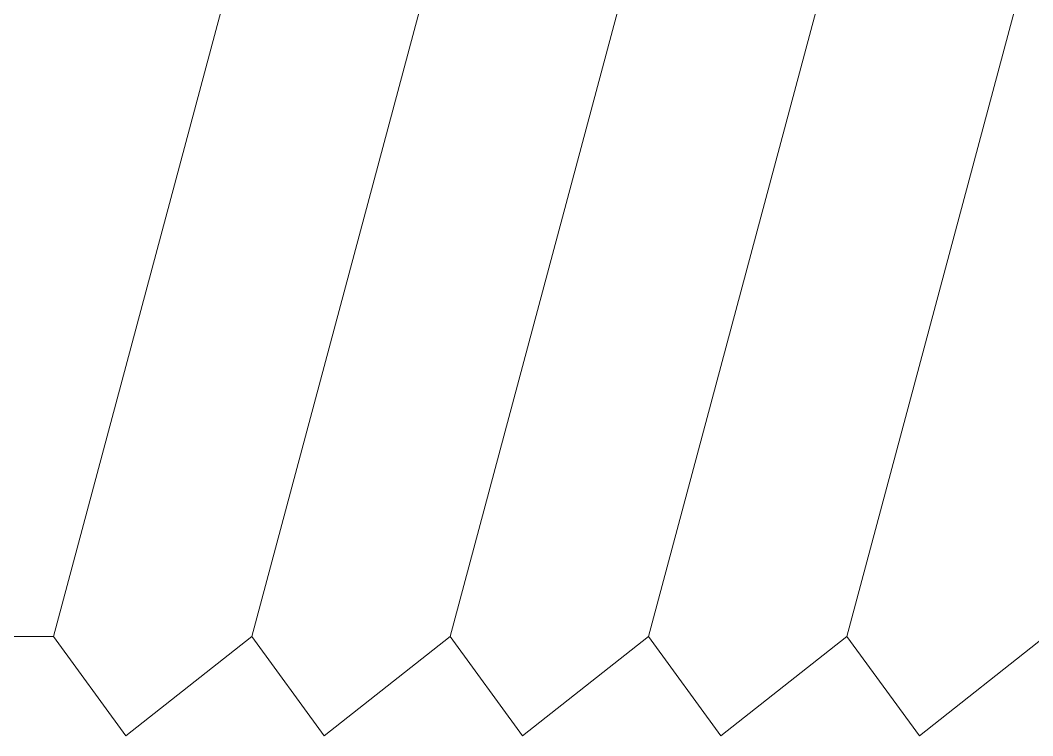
# Model space of a CAD drawing. Header units: millimetres. Extents: x 5654510 to 5731940, y 588357 to 647777.
# Drawn here: x 5698825.2 to 5698917.1, y 623752.3 to 623817.2 of the extents above; entities that cross this region are included whole.
import ezdxf

# ---------------------------------------------------------------- set-up
doc = ezdxf.new("R2010")
doc.units = ezdxf.units.MM
doc.header["$LTSCALE"] = 120
doc.header["$MEASUREMENT"] = 0
doc.layers.add('Buon lon', color=150, linetype='Continuous', lineweight=13)

msp = doc.modelspace()

# ---------------------------------------------------------------- linework, layer by layer
at = {"layer": 'Buon lon', "ltscale": 10}
for p, q in [((5698828.179, 623761.33), (5698861.94, 623887.33)), ((5698846.179, 623761.33), (5698879.94, 623887.33)), ((5698846.179, 623761.33), (5698879.94, 623887.33)), ((5698864.179, 623761.33), (5698897.94, 623887.33)), ((5698864.179, 623761.33), (5698897.94, 623887.33)), ((5698882.179, 623761.33), (5698915.94, 623887.33)), ((5698882.179, 623761.33), (5698915.94, 623887.33)), ((5698900.179, 623761.33), (5698933.94, 623887.33)), ((5698900.179, 623761.33), (5698933.94, 623887.33)), ((5698822.168, 623761.33), (5698828.179, 623761.33)), ((5698834.767, 623752.33), (5698828.179, 623761.33)), ((5698834.767, 623752.33), (5698846.179, 623761.33)), ((5698852.767, 623752.33), (5698846.179, 623761.33)), ((5698852.767, 623752.33), (5698864.179, 623761.33)), ((5698870.767, 623752.33), (5698864.179, 623761.33)), ((5698870.767, 623752.33), (5698882.179, 623761.33)), ((5698888.767, 623752.33), (5698882.179, 623761.33)), ((5698888.767, 623752.33), (5698900.179, 623761.33)), ((5698906.767, 623752.33), (5698900.179, 623761.33)), ((5698906.767, 623752.33), (5698918.179, 623761.33))]:
    msp.add_line(p, q, dxfattribs=at)

doc.saveas('drawing.dxf')
